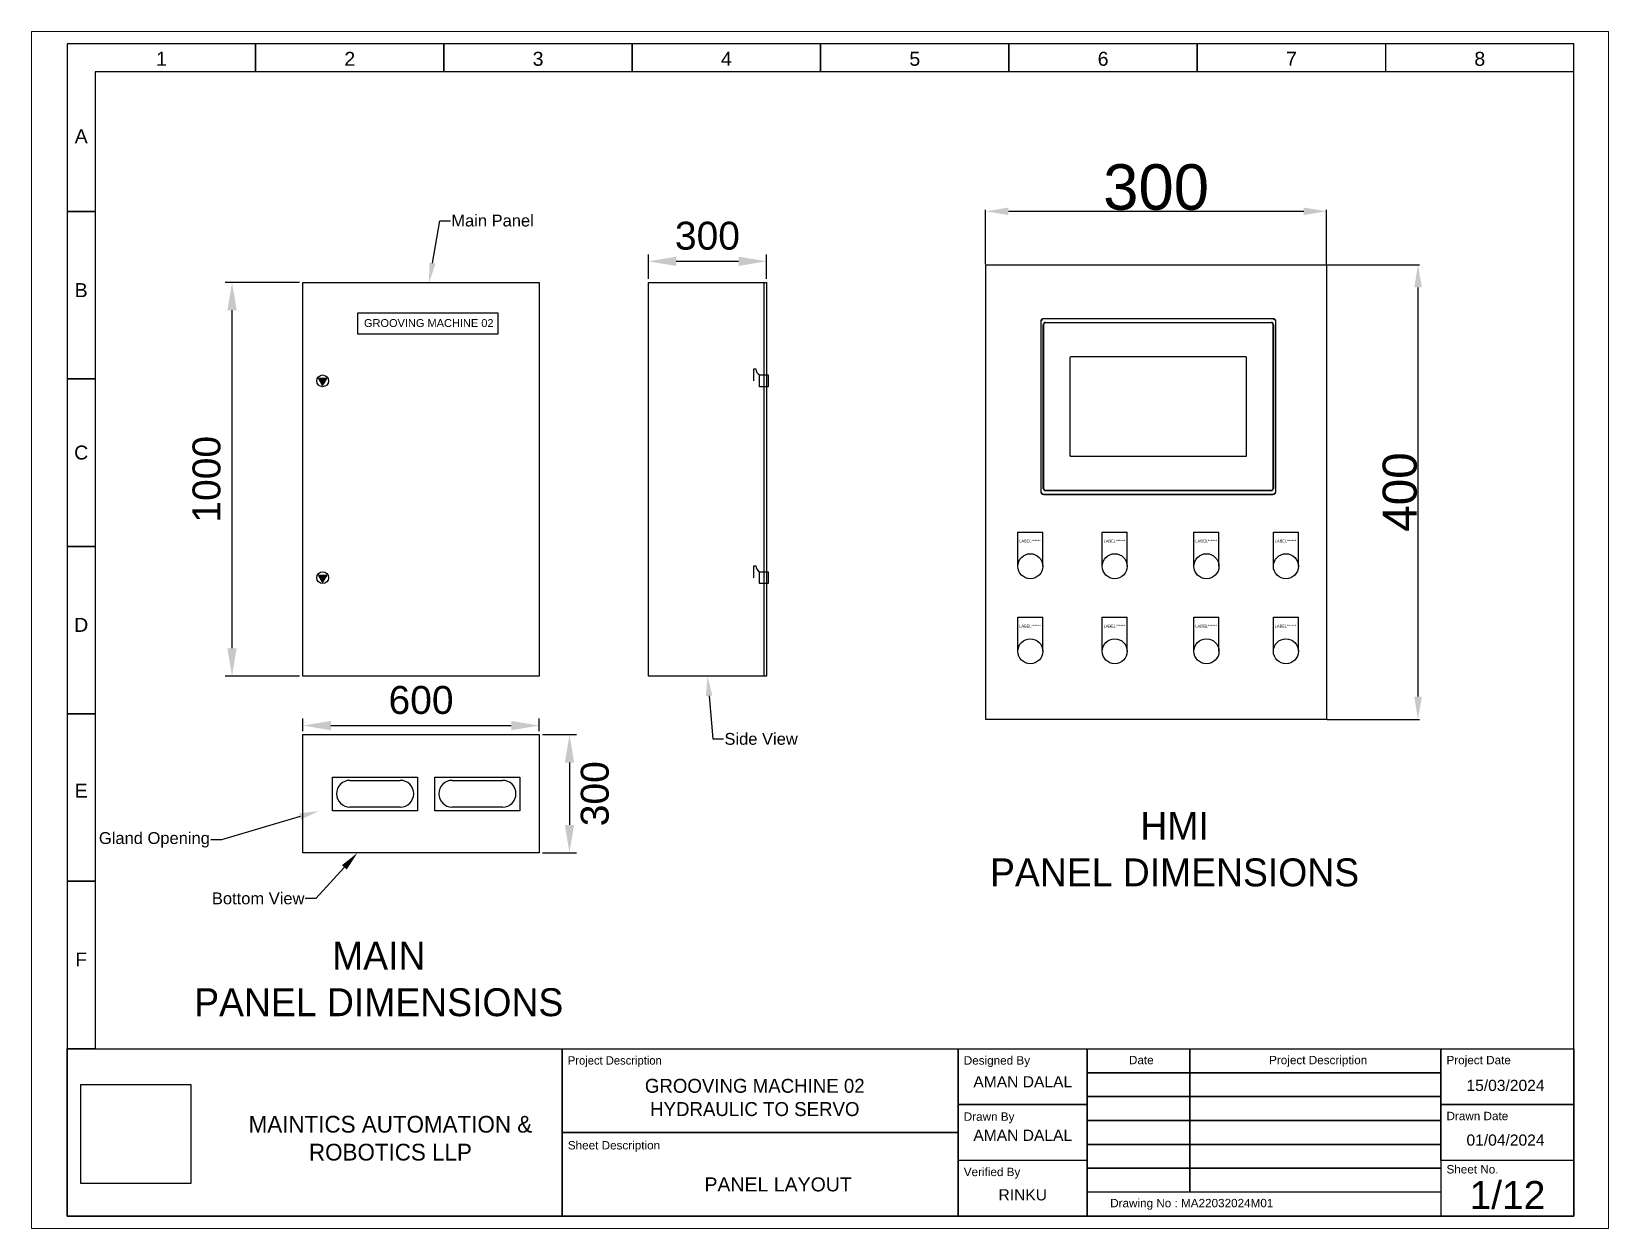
# Paper-space layout 'Page 1' of a CAD drawing. Header units: millimetres. Extents: x 0 to 257, y 0 to 195.
# The model-space entities are those that its viewports show. They can reach past a viewport. Long polylines and large blocks are cut down to what shows.
import ezdxf
from ezdxf import colors
from ezdxf.entities.mleader import LeaderData, LeaderLine
from ezdxf.math import Vec2, Vec3

# ---------------------------------------------------------------- set-up
doc = ezdxf.new("R2010")
doc.units = ezdxf.units.MM
doc.styles.add('Annotative', font='arial.ttf')
doc.styles.get("Standard").update_dxf_attribs({"font": 'arial.ttf'})
doc.dimstyles.new('ISO-25', dxfattribs={"dimtxt": 2.5, "dimasz": 2.5, "dimexe": 1.25, "dimexo": 0.625, "dimtad": 1, "dimtxsty": 'Standard', "dimcen": 2.5, "dimadec": 0, "dimazin": 0, "dimtfac": 1, "dimtmove": 0, "dimatfit": 3, "dimfxl": 1, "dimarcsym": 0})
picture_1 = doc.add_image_def('image1.jpg', size_in_pixel=(150, 135))

# ---------------------------------------------------------------- blocks, each defined once
blk = doc.blocks.new('*D52')
at = {"color": 0, "lineweight": -2, "transparency": 16777216}
for p, q in [((4048.61, 1426.16), (4054.67, 1426.16)), ((4053.42, 1421.16), (4053.42, 1410)), ((4048.61, 1405), (4054.67, 1405))]:
    blk.add_line(p, q, dxfattribs=at)
at = {"color": 0, "transparency": 16777216}
for points in [[(4052.59, 1421.16), (4054.26, 1421.16), (4053.42, 1426.16)], [(4052.59, 1410), (4054.26, 1410), (4053.42, 1405)]]:
    blk.add_solid(points, dxfattribs=at)
at = {"layer": 'Defpoints', "color": 0, "transparency": 16777216}
for p in [(4047.99, 1426.16), (4047.99, 1405), (4053.42, 1405)]:
    blk.add_point(p, dxfattribs=at)
at = {"color": 0, "transparency": 16777216, "insert": (4057.98, 1415.58), "char_height": 5, "attachment_point": 5, "rotation": 90}
blk.add_mtext('300', dxfattribs=at)
blk = doc.blocks.new('*D53')
at = {"color": 0, "lineweight": -2, "transparency": 16777216}
for p, q in [((4005.66, 1426.78), (4005.66, 1429.04)), ((4010.66, 1427.79), (4042.99, 1427.79)), ((4047.99, 1426.78), (4047.99, 1429.04))]:
    blk.add_line(p, q, dxfattribs=at)
at = {"color": 0, "transparency": 16777216}
for points in [[(4010.66, 1428.62), (4010.66, 1426.95), (4005.66, 1427.79)], [(4042.99, 1428.62), (4042.99, 1426.95), (4047.99, 1427.79)]]:
    blk.add_solid(points, dxfattribs=at)
at = {"layer": 'Defpoints', "color": 0, "transparency": 16777216}
for p in [(4047.99, 1427.79), (4005.66, 1426.16), (4047.99, 1426.16)]:
    blk.add_point(p, dxfattribs=at)
at = {"color": 0, "transparency": 16777216, "insert": (4026.82, 1432.34), "char_height": 5, "attachment_point": 5}
blk.add_mtext('600', dxfattribs=at)
blk = doc.blocks.new('*D54')
at = {"color": 0, "lineweight": -2, "transparency": 16777216}
for p, q in [((4005.04, 1507.18), (3991.7, 1507.18)), ((3992.95, 1441.64), (3992.95, 1502.18)), ((4005.04, 1436.64), (3991.7, 1436.64))]:
    blk.add_line(p, q, dxfattribs=at)
at = {"color": 0, "transparency": 16777216}
for points in [[(3992.12, 1502.18), (3993.79, 1502.18), (3992.95, 1507.18)], [(3992.12, 1441.64), (3993.79, 1441.64), (3992.95, 1436.64)]]:
    blk.add_solid(points, dxfattribs=at)
at = {"layer": 'Defpoints', "color": 0, "transparency": 16777216}
for p in [(3992.95, 1507.18), (4005.66, 1507.18), (4005.66, 1436.64)]:
    blk.add_point(p, dxfattribs=at)
at = {"color": 0, "transparency": 16777216, "insert": (3988.4, 1471.91), "char_height": 5, "attachment_point": 5, "rotation": 90}
blk.add_mtext('1000', dxfattribs=at)
blk = doc.blocks.new('*D55')
at = {"color": 0, "lineweight": -2, "transparency": 16777216}
for p, q in [((4067.56, 1507.8), (4067.56, 1512.2)), ((4088.72, 1507.8), (4088.72, 1512.2)), ((4072.56, 1510.95), (4083.72, 1510.95))]:
    blk.add_line(p, q, dxfattribs=at)
at = {"color": 0, "transparency": 16777216}
for points in [[(4072.56, 1511.79), (4072.56, 1510.12), (4067.56, 1510.95)], [(4083.72, 1511.79), (4083.72, 1510.12), (4088.72, 1510.95)]]:
    blk.add_solid(points, dxfattribs=at)
at = {"layer": 'Defpoints', "color": 0, "transparency": 16777216}
for p in [(4088.72, 1510.95), (4067.56, 1507.18), (4088.72, 1507.18)]:
    blk.add_point(p, dxfattribs=at)
at = {"color": 0, "transparency": 16777216, "insert": (4078.14, 1515.51), "char_height": 5, "attachment_point": 5}
blk.add_mtext('300', dxfattribs=at)
blk = doc.blocks.new('*U227')
for p, q in [((-11, 0), (-11, 30)), ((-11, 30), (11, 30)), ((11, 0), (11, 30))]:
    blk.add_line(p, q)
blk.add_circle((0, 0), 11)
at = {"insert": (-11.3, 23.4), "char_height": 2.5, "attachment_point": 1}
blk.add_mtext_dynamic_manual_height_columns('\\pxqc,t5;LABEL******', width=22, gutter_width=12.5, heights=[0], dxfattribs=at)
blk = doc.blocks.new('*D234')
at = {"color": 0, "lineweight": -2, "transparency": 16777216}
for p, q in [((3434.5, 1751.8), (3515.6, 1751.8)), ((3514.3, 1731.8), (3514.3, 1371.8)), ((3434.5, 1351.8), (3515.6, 1351.8))]:
    blk.add_line(p, q, dxfattribs=at)
at = {"color": 0, "transparency": 16777216}
for points in [[(3511, 1731.8), (3517.7, 1731.8), (3514.3, 1751.8)], [(3511, 1371.8), (3517.7, 1371.8), (3514.3, 1351.8)]]:
    blk.add_solid(points, dxfattribs=at)
at = {"layer": 'Defpoints', "color": 0, "transparency": 16777216}
for p in [(3433.8, 1751.8), (3433.8, 1351.8), (3514.3, 1351.8)]:
    blk.add_point(p, dxfattribs=at)
at = {"color": 0, "transparency": 16777216, "insert": (3498.4, 1551.8), "char_height": 2.5, "attachment_point": 5, "rotation": 90}
blk.add_mtext('{\\H12x;400}', dxfattribs=at)
blk = doc.blocks.new('*D233')
at = {"color": 0, "lineweight": -2, "transparency": 16777216}
for p, q in [((3133.8, 1752.4), (3133.8, 1800.1)), ((3153.8, 1798.8), (3413.8, 1798.8)), ((3433.8, 1752.4), (3433.8, 1800.1))]:
    blk.add_line(p, q, dxfattribs=at)
at = {"color": 0, "transparency": 16777216}
for points in [[(3153.8, 1802.1), (3153.8, 1795.5), (3133.8, 1798.8)], [(3413.8, 1802.1), (3413.8, 1795.5), (3433.8, 1798.8)]]:
    blk.add_solid(points, dxfattribs=at)
at = {"layer": 'Defpoints', "color": 0, "transparency": 16777216}
for p in [(3433.8, 1798.8), (3133.8, 1751.8), (3433.8, 1751.8)]:
    blk.add_point(p, dxfattribs=at)
at = {"color": 0, "transparency": 16777216, "insert": (3283.8, 1819.9), "char_height": 2.5, "attachment_point": 5}
blk.add_mtext('{\\H16x;300}', dxfattribs=at)
blk = doc.blocks.new('BCH PANEL')
at = {"color": 7, "linetype": 'Continuous'}
for p, q in [((3182.752, 1702.536), (3182.756, 1702.672)), ((3182.752, 1551.514), (3182.752, 1702.536)), ((3182.756, 1702.672), (3182.77, 1702.807)), ((3182.77, 1702.807), (3182.793, 1702.941)), ((3182.793, 1702.941), (3182.825, 1703.073)), ((3182.825, 1703.073), (3182.866, 1703.202)), ((3182.866, 1703.202), (3182.916, 1703.329)), ((3182.916, 1703.329), (3182.974, 1703.452)), ((3182.925, 1702.433), (3182.922, 1702.366)), ((3182.931, 1702.5), (3182.925, 1702.433)), ((3182.94, 1702.568), (3182.931, 1702.5)), ((3182.95, 1702.635), (3182.94, 1702.568)), ((3182.964, 1702.702), (3182.95, 1702.635)), ((3182.979, 1702.769), (3182.964, 1702.702)), ((3182.974, 1703.452), (3183.041, 1703.57)), ((3182.997, 1702.836), (3182.979, 1702.769)), ((3183.017, 1702.902), (3182.997, 1702.836)), ((3183.039, 1702.967), (3183.017, 1702.902)), ((3183.063, 1703.032), (3183.039, 1702.967)), ((3183.041, 1703.57), (3183.115, 1703.684)), ((3183.09, 1703.096), (3183.063, 1703.032)), ((3183.119, 1703.159), (3183.09, 1703.096)), ((3183.115, 1703.684), (3183.197, 1703.792)), ((3183.15, 1703.221), (3183.119, 1703.159)), ((3183.184, 1703.282), (3183.15, 1703.221)), ((3183.219, 1703.342), (3183.184, 1703.282)), ((3183.197, 1703.792), (3183.286, 1703.894)), ((3183.257, 1703.401), (3183.219, 1703.342)), ((3183.296, 1703.459), (3183.257, 1703.401)), ((3183.286, 1703.894), (3183.383, 1703.99)), ((3183.338, 1703.515), (3183.296, 1703.459)), ((3183.381, 1703.569), (3183.338, 1703.515)), ((3183.426, 1703.622), (3183.381, 1703.569)), ((3183.383, 1703.99), (3183.485, 1704.08)), ((3183.473, 1703.674), (3183.426, 1703.622)), ((3183.522, 1703.723), (3183.473, 1703.674)), ((3183.485, 1704.08), (3183.593, 1704.162)), ((3183.572, 1703.771), (3183.522, 1703.723)), ((3183.623, 1703.817), (3183.572, 1703.771)), ((3183.593, 1704.162), (3183.707, 1704.236)), ((3183.677, 1703.861), (3183.623, 1703.817)), ((3183.731, 1703.904), (3183.677, 1703.861)), ((3183.707, 1704.236), (3183.825, 1704.303)), ((3183.787, 1703.944), (3183.731, 1703.904)), ((3183.844, 1703.982), (3183.787, 1703.944)), ((3183.825, 1704.303), (3183.948, 1704.361)), ((3183.903, 1704.018), (3183.844, 1703.982)), ((3183.962, 1704.053), (3183.903, 1704.018)), ((3183.948, 1704.361), (3184.074, 1704.411)), ((3184.023, 1704.085), (3183.962, 1704.053)), ((3184.084, 1704.115), (3184.023, 1704.085)), ((3184.074, 1704.411), (3184.204, 1704.452)), ((3184.146, 1704.143), (3184.084, 1704.115)), ((3184.21, 1704.169), (3184.146, 1704.143)), ((3184.204, 1704.452), (3184.336, 1704.484)), ((3184.274, 1704.192), (3184.21, 1704.169)), ((3184.339, 1704.214), (3184.274, 1704.192)), ((3184.336, 1704.484), (3184.47, 1704.507)), ((3184.406, 1704.233), (3184.339, 1704.214)), ((3184.472, 1704.251), (3184.406, 1704.233)), ((3184.47, 1704.507), (3184.605, 1704.52)), ((3184.539, 1704.266), (3184.472, 1704.251)), ((3184.502, 1555.025), (3184.502, 1699.025)), ((3184.606, 1704.278), (3184.539, 1704.266)), ((3184.605, 1704.52), (3184.741, 1704.525)), ((3184.673, 1704.289), (3184.606, 1704.278)), ((3184.74, 1704.298), (3184.673, 1704.289)), ((3184.806, 1704.304), (3184.74, 1704.298)), ((3184.741, 1704.525), (3386.763, 1704.525)), ((3184.752, 1698.775), (3184.752, 1555.275)), ((3184.872, 1704.308), (3184.806, 1704.304)), ((3184.872, 1704.308), (3184.928, 1704.31)), ((3184.928, 1704.31), (3184.955, 1704.31)), ((3386.548, 1704.31), (3184.955, 1704.31)), ((3186.502, 1701.025), (3385.002, 1701.025)), ((3384.752, 1700.775), (3186.752, 1700.775)), ((3386.548, 1704.31), (3386.603, 1704.309)), ((3386.603, 1704.309), (3386.631, 1704.308)), ((3386.631, 1704.308), (3386.697, 1704.304)), ((3386.697, 1704.304), (3386.763, 1704.297)), ((3386.752, 1555.275), (3386.752, 1698.775)), ((3386.763, 1704.525), (3386.898, 1704.52)), ((3386.763, 1704.297), (3386.83, 1704.288)), ((3386.83, 1704.288), (3386.897, 1704.277)), ((3386.897, 1704.277), (3386.964, 1704.264)), ((3386.898, 1704.52), (3387.034, 1704.507)), ((3386.964, 1704.264), (3387.03, 1704.249)), ((3387.002, 1699.025), (3387.002, 1555.025)), ((3387.03, 1704.249), (3387.097, 1704.231)), ((3387.034, 1704.507), (3387.167, 1704.484)), ((3387.097, 1704.231), (3387.163, 1704.211)), ((3387.163, 1704.211), (3387.228, 1704.189)), ((3387.167, 1704.484), (3387.3, 1704.452)), ((3387.228, 1704.189), (3387.292, 1704.165)), ((3387.292, 1704.165), (3387.355, 1704.139)), ((3387.3, 1704.452), (3387.429, 1704.411)), ((3387.355, 1704.139), (3387.417, 1704.111)), ((3387.417, 1704.111), (3387.478, 1704.08)), ((3387.429, 1704.411), (3387.555, 1704.361)), ((3387.478, 1704.08), (3387.538, 1704.048)), ((3387.538, 1704.048), (3387.598, 1704.014)), ((3387.555, 1704.361), (3387.678, 1704.303)), ((3387.598, 1704.014), (3387.656, 1703.978)), ((3387.656, 1703.978), (3387.713, 1703.94)), ((3387.678, 1704.303), (3387.797, 1704.236)), ((3387.713, 1703.94), (3387.769, 1703.899)), ((3387.769, 1703.899), (3387.823, 1703.857)), ((3387.797, 1704.236), (3387.91, 1704.162)), ((3387.823, 1703.857), (3387.876, 1703.813)), ((3387.876, 1703.813), (3387.928, 1703.768)), ((3387.91, 1704.162), (3388.019, 1704.079)), ((3387.928, 1703.768), (3387.978, 1703.72)), ((3387.978, 1703.72), (3388.027, 1703.671)), ((3388.019, 1704.079), (3388.121, 1703.99)), ((3388.027, 1703.671), (3388.074, 1703.62)), ((3388.074, 1703.62), (3388.119, 1703.567)), ((3388.119, 1703.567), (3388.163, 1703.513)), ((3388.121, 1703.99), (3388.217, 1703.894)), ((3388.163, 1703.513), (3388.204, 1703.457)), ((3388.204, 1703.457), (3388.244, 1703.4)), ((3388.217, 1703.894), (3388.306, 1703.792)), ((3388.244, 1703.4), (3388.282, 1703.341)), ((3388.282, 1703.341), (3388.318, 1703.281)), ((3388.306, 1703.792), (3388.388, 1703.683)), ((3388.318, 1703.281), (3388.352, 1703.22)), ((3388.352, 1703.22), (3388.383, 1703.158)), ((3388.383, 1703.158), (3388.412, 1703.095)), ((3388.388, 1703.683), (3388.463, 1703.57)), ((3388.412, 1703.095), (3388.439, 1703.031)), ((3388.439, 1703.031), (3388.464, 1702.967)), ((3388.463, 1703.57), (3388.529, 1703.451)), ((3388.464, 1702.967), (3388.487, 1702.901)), ((3388.487, 1702.901), (3388.507, 1702.836)), ((3388.507, 1702.836), (3388.524, 1702.769)), ((3388.524, 1702.769), (3388.54, 1702.702)), ((3388.529, 1703.451), (3388.588, 1703.329)), ((3388.54, 1702.702), (3388.553, 1702.635)), ((3388.553, 1702.635), (3388.564, 1702.568)), ((3388.564, 1702.568), (3388.572, 1702.5)), ((3388.572, 1702.5), (3388.578, 1702.433)), ((3388.578, 1702.433), (3388.581, 1702.366)), ((3388.588, 1703.329), (3388.637, 1703.202)), ((3388.637, 1703.202), (3388.678, 1703.073)), ((3388.678, 1703.073), (3388.71, 1702.941)), ((3388.71, 1702.941), (3388.733, 1702.807)), ((3388.733, 1702.807), (3388.747, 1702.672)), ((3388.747, 1702.672), (3388.752, 1702.536)), ((3388.752, 1702.536), (3388.752, 1551.514)), ((3208.002, 1669.975), (3208.002, 1584.075)), ((3362.702, 1670.775), (3208.802, 1670.775)), ((3363.502, 1584.075), (3363.502, 1669.975)), ((3208.802, 1583.275), (3362.702, 1583.275)), ((3182.756, 1551.378), (3182.752, 1551.514)), ((3182.77, 1551.243), (3182.756, 1551.378)), ((3182.793, 1551.109), (3182.77, 1551.243)), ((3182.825, 1550.977), (3182.793, 1551.109)), ((3182.866, 1550.848), (3182.825, 1550.977)), ((3182.916, 1550.721), (3182.866, 1550.848)), ((3182.974, 1550.598), (3182.916, 1550.721)), ((3182.925, 1551.617), (3182.922, 1551.684)), ((3182.931, 1551.549), (3182.925, 1551.617)), ((3182.939, 1551.482), (3182.931, 1551.549)), ((3182.949, 1551.415), (3182.939, 1551.482)), ((3182.962, 1551.348), (3182.949, 1551.415)), ((3182.978, 1551.281), (3182.962, 1551.348)), ((3183.04, 1550.48), (3182.974, 1550.598)), ((3182.996, 1551.216), (3182.978, 1551.281)), ((3183.016, 1551.15), (3182.996, 1551.216)), ((3183.038, 1551.086), (3183.016, 1551.15)), ((3183.063, 1551.022), (3183.038, 1551.086)), ((3183.115, 1550.367), (3183.04, 1550.48)), ((3183.09, 1550.959), (3183.063, 1551.022)), ((3183.119, 1550.897), (3183.09, 1550.959)), ((3183.197, 1550.258), (3183.115, 1550.367)), ((3183.15, 1550.836), (3183.119, 1550.897)), ((3183.184, 1550.776), (3183.15, 1550.836)), ((3183.22, 1550.716), (3183.184, 1550.776)), ((3183.286, 1550.156), (3183.197, 1550.258)), ((3183.257, 1550.658), (3183.22, 1550.716)), ((3183.297, 1550.601), (3183.257, 1550.658)), ((3183.382, 1550.06), (3183.286, 1550.156)), ((3183.339, 1550.546), (3183.297, 1550.601)), ((3183.383, 1550.492), (3183.339, 1550.546)), ((3183.485, 1549.97), (3183.382, 1550.06)), ((3183.428, 1550.439), (3183.383, 1550.492)), ((3183.475, 1550.388), (3183.428, 1550.439)), ((3183.523, 1550.339), (3183.475, 1550.388)), ((3183.593, 1549.888), (3183.485, 1549.97)), ((3183.574, 1550.291), (3183.523, 1550.339)), ((3183.625, 1550.245), (3183.574, 1550.291)), ((3183.707, 1549.814), (3183.593, 1549.888)), ((3183.678, 1550.201), (3183.625, 1550.245)), ((3183.733, 1550.159), (3183.678, 1550.201)), ((3183.825, 1549.747), (3183.707, 1549.814)), ((3183.789, 1550.118), (3183.733, 1550.159)), ((3183.846, 1550.079), (3183.789, 1550.118)), ((3183.948, 1549.689), (3183.825, 1549.747)), ((3183.904, 1550.043), (3183.846, 1550.079)), ((3183.963, 1550.008), (3183.904, 1550.043)), ((3184.074, 1549.639), (3183.948, 1549.689)), ((3184.024, 1549.975), (3183.963, 1550.008)), ((3184.085, 1549.944), (3184.024, 1549.975)), ((3184.204, 1549.598), (3184.074, 1549.639)), ((3184.147, 1549.915), (3184.085, 1549.944)), ((3184.211, 1549.889), (3184.147, 1549.915)), ((3184.336, 1549.566), (3184.204, 1549.598)), ((3184.275, 1549.864), (3184.211, 1549.889)), ((3184.34, 1549.841), (3184.275, 1549.864)), ((3184.47, 1549.543), (3184.336, 1549.566)), ((3184.406, 1549.821), (3184.34, 1549.841)), ((3184.473, 1549.803), (3184.406, 1549.821)), ((3184.605, 1549.529), (3184.47, 1549.543)), ((3184.539, 1549.787), (3184.473, 1549.803)), ((3184.606, 1549.773), (3184.539, 1549.787)), ((3184.741, 1549.525), (3184.605, 1549.529)), ((3184.673, 1549.762), (3184.606, 1549.773)), ((3184.74, 1549.753), (3184.673, 1549.762)), ((3184.806, 1549.746), (3184.74, 1549.753)), ((3386.763, 1549.525), (3184.741, 1549.525)), ((3184.872, 1549.742), (3184.806, 1549.746)), ((3184.9, 1549.741), (3184.872, 1549.742)), ((3184.955, 1549.74), (3184.9, 1549.741)), ((3184.955, 1549.74), (3386.548, 1549.74)), ((3385.002, 1553.025), (3186.502, 1553.025)), ((3186.752, 1553.275), (3384.752, 1553.275)), ((3386.576, 1549.74), (3386.548, 1549.74)), ((3386.631, 1549.742), (3386.576, 1549.74)), ((3386.697, 1549.746), (3386.631, 1549.742)), ((3386.763, 1549.753), (3386.697, 1549.746)), ((3386.83, 1549.761), (3386.763, 1549.753)), ((3386.898, 1549.529), (3386.763, 1549.525)), ((3386.897, 1549.772), (3386.83, 1549.761)), ((3386.964, 1549.786), (3386.897, 1549.772)), ((3387.034, 1549.543), (3386.898, 1549.529)), ((3387.03, 1549.801), (3386.964, 1549.786)), ((3387.097, 1549.819), (3387.03, 1549.801)), ((3387.167, 1549.566), (3387.034, 1549.543)), ((3387.163, 1549.839), (3387.097, 1549.819)), ((3387.228, 1549.861), (3387.163, 1549.839)), ((3387.3, 1549.598), (3387.167, 1549.566)), ((3387.292, 1549.885), (3387.228, 1549.861)), ((3387.355, 1549.911), (3387.292, 1549.885)), ((3387.429, 1549.639), (3387.3, 1549.598)), ((3387.417, 1549.939), (3387.355, 1549.911)), ((3387.478, 1549.969), (3387.417, 1549.939)), ((3387.555, 1549.689), (3387.429, 1549.639)), ((3387.538, 1550.002), (3387.478, 1549.969)), ((3387.598, 1550.036), (3387.538, 1550.002)), ((3387.678, 1549.747), (3387.555, 1549.689)), ((3387.656, 1550.072), (3387.598, 1550.036)), ((3387.713, 1550.11), (3387.656, 1550.072)), ((3387.796, 1549.814), (3387.678, 1549.747)), ((3387.769, 1550.151), (3387.713, 1550.11)), ((3387.823, 1550.193), (3387.769, 1550.151)), ((3387.91, 1549.888), (3387.796, 1549.814)), ((3387.876, 1550.237), (3387.823, 1550.193)), ((3387.928, 1550.282), (3387.876, 1550.237)), ((3388.018, 1549.97), (3387.91, 1549.888)), ((3387.978, 1550.33), (3387.928, 1550.282)), ((3388.027, 1550.379), (3387.978, 1550.33)), ((3388.121, 1550.06), (3388.018, 1549.97)), ((3388.074, 1550.43), (3388.027, 1550.379)), ((3388.119, 1550.483), (3388.074, 1550.43)), ((3388.163, 1550.537), (3388.119, 1550.483)), ((3388.217, 1550.156), (3388.121, 1550.06)), ((3388.204, 1550.593), (3388.163, 1550.537)), ((3388.244, 1550.65), (3388.204, 1550.593)), ((3388.306, 1550.258), (3388.217, 1550.156)), ((3388.282, 1550.709), (3388.244, 1550.65)), ((3388.318, 1550.768), (3388.282, 1550.709)), ((3388.388, 1550.366), (3388.306, 1550.258)), ((3388.352, 1550.83), (3388.318, 1550.768)), ((3388.383, 1550.892), (3388.352, 1550.83)), ((3388.412, 1550.955), (3388.383, 1550.892)), ((3388.463, 1550.48), (3388.388, 1550.366)), ((3388.439, 1551.018), (3388.412, 1550.955)), ((3388.464, 1551.083), (3388.439, 1551.018)), ((3388.529, 1550.598), (3388.463, 1550.48)), ((3388.487, 1551.148), (3388.464, 1551.083)), ((3388.507, 1551.214), (3388.487, 1551.148)), ((3388.524, 1551.281), (3388.507, 1551.214)), ((3388.54, 1551.348), (3388.524, 1551.281)), ((3388.588, 1550.721), (3388.529, 1550.598)), ((3388.553, 1551.415), (3388.54, 1551.348)), ((3388.564, 1551.482), (3388.553, 1551.415)), ((3388.572, 1551.55), (3388.564, 1551.482)), ((3388.578, 1551.617), (3388.572, 1551.55)), ((3388.581, 1551.684), (3388.578, 1551.617)), ((3388.637, 1550.848), (3388.588, 1550.721)), ((3388.678, 1550.977), (3388.637, 1550.848)), ((3388.71, 1551.109), (3388.678, 1550.977)), ((3388.733, 1551.243), (3388.71, 1551.109)), ((3388.747, 1551.378), (3388.733, 1551.243)), ((3388.752, 1551.514), (3388.747, 1551.378))]:
    blk.add_line(p, q, dxfattribs=at)
blk.add_lwpolyline([(3133.844, 1751.785), (3433.844, 1751.785), (3433.844, 1351.785), (3133.844, 1351.785)], close=True)
for centre, radius, start, end in [((3186.502, 1699.025), 2, 90, 180), ((3186.752, 1698.775), 2, 90, 180), ((3384.752, 1698.775), 2, 0, 90), ((3385.002, 1699.025), 2, 0, 90), ((3208.802, 1669.975), 0.8, 90, 180), ((3362.702, 1669.975), 0.8, 0, 90), ((3208.802, 1584.075), 0.8, 180, 270), ((3362.702, 1584.075), 0.8, 270, 0), ((3186.502, 1555.025), 2, 180, 270), ((3186.752, 1555.275), 2, 180, 270), ((3384.752, 1555.275), 2, 270, 0), ((3385.002, 1555.025), 2, 270, 0)]:
    blk.add_arc(centre, radius, start, end, dxfattribs=at)
for p in [(3173.12, 1486.549), (3247.408, 1486.549), (3328.159, 1486.549), (3398.039, 1486.549), (3173.12, 1411.719), (3247.408, 1411.719), (3328.159, 1411.719), (3398.039, 1411.719)]:
    blk.add_blockref('*U227', p)
dim = blk.add_linear_dim(base=(3433.844, 1798.805), p1=(3133.844, 1751.785), p2=(3433.844, 1751.785), text='{\\H16x;<>}', dimstyle='ISO-25', override={"dimasz": 20})
dim.commit()
dim.dimension.update_dxf_attribs({"geometry": '*D233', "text_midpoint": (3283.844, 1819.866)})
dim = blk.add_linear_dim(base=(3514.337, 1351.785), p1=(3433.844, 1751.785), p2=(3433.844, 1351.785), angle=90, text='{\\H12x;<>}', dimstyle='ISO-25', override={"dimasz": 20})
dim.commit()
dim.dimension.update_dxf_attribs({"geometry": '*D234', "text_midpoint": (3498.395, 1551.785)})

msp = doc.modelspace()

# ---------------------------------------------------------------- hatches: boundary and pattern name
h = msp.add_hatch(color=256)
h.dxf.hatch_style = 1
h.paths.add_polyline_path([(4009.923, 1489.966), (4008.451, 1489.966), (4009.187, 1488.691)])
h = msp.add_hatch(color=256)
h.dxf.hatch_style = 1
h.paths.add_polyline_path([(4009.923, 1454.695), (4008.451, 1454.695), (4009.187, 1453.421)])

# ---------------------------------------------------------------- linework, layer by layer
for p, q in [((3997.171, 1549.888), (3997.171, 1544.888)), ((3997.171, 1544.888), (3997.171, 1549.888)), ((4030.921, 1549.888), (4030.921, 1544.888)), ((4030.921, 1544.888), (4030.921, 1549.888)), ((4064.671, 1549.888), (4064.671, 1544.888)), ((4064.671, 1544.888), (4064.671, 1549.888)), ((4098.421, 1549.888), (4098.421, 1544.888)), ((4098.421, 1544.888), (4098.421, 1549.888)), ((4132.171, 1549.888), (4132.171, 1544.888)), ((4132.171, 1544.888), (4132.171, 1549.888)), ((4165.921, 1549.888), (4165.921, 1544.888)), ((4165.921, 1544.888), (4165.921, 1549.888)), ((4199.671, 1549.888), (4199.671, 1544.888)), ((4233.421, 1544.888), (3968.421, 1544.888)), ((3968.421, 1544.888), (3968.421, 1369.888)), ((3968.421, 1519.888), (3963.421, 1519.888)), ((3963.421, 1519.888), (3968.421, 1519.888)), ((4088.253, 1507.176), (4088.253, 1436.635)), ((3968.421, 1489.888), (3963.421, 1489.888)), ((3963.421, 1489.888), (3968.421, 1489.888)), ((4086.48, 1489.541), (4086.48, 1491.69)), ((4086.48, 1491.69), (4086.808, 1491.69)), ((3968.421, 1459.888), (3963.421, 1459.888)), ((3963.421, 1459.888), (3968.421, 1459.888)), ((4086.48, 1454.27), (4086.48, 1456.42)), ((4086.48, 1456.42), (4086.808, 1456.42)), ((3968.421, 1429.888), (3963.421, 1429.888)), ((3963.421, 1429.888), (3968.421, 1429.888)), ((3968.421, 1399.888), (3963.421, 1399.888)), ((3963.421, 1399.888), (3968.421, 1399.888)), ((3968.421, 1369.888), (3963.421, 1369.888))]:
    msp.add_line(p, q)
for points in [[(3963.421, 1339.888), (4233.421, 1339.888), (4233.421, 1549.888), (3963.421, 1549.888)], [(4005.66, 1507.176), (4047.985, 1507.176), (4047.985, 1436.635), (4005.66, 1436.635)], [(4067.557, 1507.176), (4088.719, 1507.176), (4088.719, 1436.635), (4067.557, 1436.635)], [(4015.47, 1501.707), (4040.583, 1501.707), (4040.583, 1497.899), (4015.47, 1497.899)], [(4009.187, 1488.691), (4009.923, 1489.966), (4008.451, 1489.966)], [(4089.019, 1488.483), (4087.488, 1488.483), (4087.488, 1490.599), (4089.019, 1490.599)], [(4089.019, 1453.212), (4087.488, 1453.212), (4087.488, 1455.329), (4089.019, 1455.329)], [(4009.187, 1453.421), (4009.923, 1454.695), (4008.451, 1454.695)], [(4005.66, 1426.159), (4047.985, 1426.159), (4047.985, 1404.997), (4005.66, 1404.997)], [(4010.97, 1418.552), (4026.207, 1418.552), (4026.207, 1412.485), (4010.97, 1412.485)], [(4029.299, 1418.552), (4044.536, 1418.552), (4044.536, 1412.485), (4029.299, 1412.485)], [(3963.421, 1369.888), (3963.421, 1369.888), (3963.421, 1339.888), (3963.421, 1339.888)], [(3963.421, 1369.888), (4052.137, 1369.888), (4052.137, 1339.888), (3963.421, 1339.888)], [(4052.137, 1369.888), (4123.091, 1369.888), (4123.091, 1354.888), (4052.137, 1354.888)], [(4123.091, 1369.888), (4146.208, 1369.888), (4146.208, 1339.888), (4123.091, 1339.888)], [(4123.091, 1369.888), (4146.208, 1369.888), (4146.208, 1359.888), (4123.091, 1359.888)], [(4146.208, 1369.888), (4209.595, 1369.888), (4209.595, 1365.608), (4146.208, 1365.608)], [(4209.595, 1369.888), (4233.421, 1369.888), (4233.421, 1359.888), (4209.595, 1359.888)], [(4146.208, 1365.608), (4209.595, 1365.608), (4209.595, 1361.328), (4146.208, 1361.328)], [(4123.091, 1359.888), (4146.208, 1359.888), (4146.208, 1349.888), (4123.091, 1349.888)], [(4146.208, 1361.328), (4209.595, 1361.328), (4209.595, 1357.048), (4146.208, 1357.048)], [(4209.595, 1359.888), (4233.421, 1359.888), (4233.421, 1349.888), (4209.595, 1349.888)], [(4146.208, 1357.048), (4209.595, 1357.048), (4209.595, 1352.768), (4146.208, 1352.768)], [(4052.137, 1354.888), (4123.091, 1354.888), (4123.091, 1339.888), (4052.137, 1339.888)], [(4146.208, 1352.768), (4209.595, 1352.768), (4209.595, 1348.488), (4146.208, 1348.488)], [(4146.208, 1348.488), (4209.595, 1348.488), (4209.595, 1344.208), (4146.208, 1344.208)]]:
    msp.add_lwpolyline(points, close=True)
for points in [[(4014.074, 1417.976), (4023.103, 1417.976)], [(4032.403, 1417.976), (4041.432, 1417.976)], [(4023.103, 1413.18), (4014.074, 1413.18)], [(4041.432, 1413.18), (4032.403, 1413.18)], [(4233.421, 1369.888), (4233.421, 1339.888), (3963.421, 1339.888), (3963.421, 1369.888)], [(3968.421, 1369.888), (4233.421, 1369.888)], [(4164.59, 1339.888), (4146.208, 1339.888), (4146.208, 1369.888), (4164.59, 1369.888), (4164.59, 1344.208)], [(4164.59, 1344.208), (4164.59, 1369.888), (4209.595, 1369.888), (4209.595, 1339.888), (4164.59, 1339.888)]]:
    msp.add_lwpolyline(points)
for centre in [(4009.187, 1489.541), (4009.187, 1454.27)]:
    msp.add_circle(centre, 1.058)
for centre, radius, start, end in [((4088.244, 1491.827), 1.442, 185.44161, 238.37921), ((4088.244, 1456.557), 1.442, 185.44161, 238.37921), ((4014.074, 1415.578), 2.398, 90, 270), ((4023.103, 1415.578), 2.398, 270, 90), ((4032.403, 1415.578), 2.398, 90, 270), ((4041.432, 1415.578), 2.398, 270, 90)]:
    msp.add_arc(centre, radius, start, end)

# ---------------------------------------------------------------- block references
at = {"xscale": 0.2036118000541889, "yscale": 0.2036118000541889, "zscale": 0.2036118000541889}
msp.add_blockref('BCH PANEL', (3489.92, 1153.655), dxfattribs=at)

# ---------------------------------------------------------------- texts
at = {"attachment_point": 1, "style": 'Annotative'}
for s, insert, char_height, width in [('\\pxqc;1', (3963.421, 1548.482), 2.5, 33.75), ('\\pxqc;2', (3997.171, 1548.482), 2.5, 33.75), ('\\pxqc;3', (4030.921, 1548.482), 2.5, 33.75), ('\\pxqc;4', (4064.671, 1548.482), 2.5, 33.75), ('\\pxqc;5', (4098.421, 1548.482), 2.5, 33.75), ('\\pxqc;6', (4132.171, 1548.482), 2.5, 33.75), ('\\pxqc;7', (4165.921, 1548.482), 2.5, 33.75), ('\\pxqc;8', (4199.671, 1548.482), 2.5, 33.75), ('\\pxqc;A', (3963.421, 1534.608), 2.5, 5), ('\\pxqc;B', (3963.421, 1507.04), 2.5, 5), ('\\pxqc;C', (3963.421, 1477.946), 2.5, 5), ('\\pxqc;D', (3963.421, 1447.078), 2.5, 5), ('\\pxqc;E', (3963.421, 1417.387), 2.5, 5), ('\\pxqc;F', (3963.421, 1387.134), 2.5, 5), ('Designed By', (4124.078, 1368.556), 1.5, 22.12958), ('\\pxqc;Date', (4147.195, 1368.622), 1.5, 17.39528), ('\\pxqc;Project Description', (4165.577, 1368.622), 1.5, 44.01766), ('Project Date', (4210.582, 1368.622), 1.5, 22.83874), ('\\pxqc;AMAN DALAL', (4123.091, 1364.975), 2, 23.11684), ('\\pxqc;15/03/2024', (4209.595, 1364.328), 2, 23.11684), ('Drawn By', (4124.078, 1358.492), 1.5, 22.12958), ('Drawn Date', (4210.582, 1358.596), 1.5, 22.83874), ('\\pxqc;AMAN DALAL', (4123.091, 1355.391), 2, 23.11684), ('\\pxqc;01/04/2024', (4209.595, 1354.534), 2, 23.11684), ('Sheet Description', (4053.124, 1353.357), 1.5, 34.98019), ('Verified By', (4124.078, 1348.577), 1.5, 22.12958), ('Sheet No.', (4210.582, 1349.05), 1.5, 22.83874), ('\\pxqc;PANEL LAYOUT', (4052.137, 1346.843), 2.5, 77.34131), ('\\pxqc;1/12', (4209.595, 1346.203), 5, 23.82599), ('\\pxqc;RINKU', (4123.091, 1344.727), 2, 23.11684), ('Drawing No : MA22032024M01', (4150.318, 1342.996), 1.5, 44.01766)]:
    msp.add_mtext(s, dxfattribs=dict(at, insert=insert, char_height=char_height, width=width))
at = {"attachment_point": 1}
for s, width, gutter_width, insert, char_height in [('GROOVING MACHINE 02', 25.24188, 0.882, (4016.597, 1500.6), 1.41083), ('\\pxqc;{\\Ftxt|c0;HMI\\PPANEL DIMENSIONS}', 77.34131, 12.5, (4123.185, 1412.328), 5), ('\\pxqc;{\\Ftxt|c0;MAIN\\PPANEL DIMENSIONS}', 77.34131, 12.5, (3980.573, 1389.066), 5), ('{\\Ftxt|c0;Project Description}', 34.98019, 12.5, (4053.124, 1368.556), 1.5), ('\\pxqc;{\\Ftxt|c0;GROOVING MACHINE 02\\PHYDRAULIC TO SERVO}', 66.4073, 12.5, (4053.423, 1364.505), 2.5), ('\\pxqc;{\\Ftxt|c0;MAINTICS AUTOMATION &\\PROBOTICS LLP}', 66.55986, 12.5, (3988.053, 1357.873), 3)]:
    msp.add_mtext_dynamic_manual_height_columns(s, width=width, gutter_width=gutter_width, heights=[0], dxfattribs=dict(at, insert=insert, char_height=char_height))

# ---------------------------------------------------------------- dimensions: what is measured, and where the dimension line sits
dim = msp.add_linear_dim(base=(4088.719, 1510.952), p1=(4067.557, 1507.176), p2=(4088.719, 1507.176), text='300', dimstyle='ISO-25', override={"dimtxt": 5, "dimasz": 5, "dimgap": 2})
dim.commit()
dim.dimension.update_dxf_attribs({"geometry": '*D55', "text_midpoint": (4078.138, 1515.507)})
for base, p1, p2, text, override, picture, middle in [((3992.952, 1507.176), (4005.66, 1436.635), (4005.66, 1507.176), '1000', {"dimtxt": 5, "dimasz": 5, "dimgap": 2}, '*D54', (3988.399, 1471.906)), ((4053.424, 1404.997), (4047.985, 1426.159), (4047.985, 1404.997), '300', {"dimtxt": 5, "dimasz": 5, "dimgap": 2, "dimtad": 2}, '*D52', (4057.978, 1415.578))]:
    dim = msp.add_linear_dim(base=base, p1=p1, p2=p2, angle=90, text=text, dimstyle='ISO-25', override=override)
    dim.commit()
    dim.dimension.update_dxf_attribs({"geometry": picture, "text_midpoint": middle})
dim = msp.add_linear_dim(base=(4047.985, 1427.787), p1=(4005.66, 1426.159), p2=(4047.985, 1426.159), text='600', dimstyle='ISO-25', override={"dimtxt": 5, "dimasz": 5, "dimgap": 2})
dim.commit()
dim.dimension.update_dxf_attribs({"geometry": '*D53', "text_midpoint": (4026.823, 1427.787), "dimtype": 160})

# ---------------------------------------------------------------- pictures from other files: only their frames are drawn
image = msp.add_image(picture_1, insert=(3965.845, 1345.727), size_in_units=(19.751, 17.776))
image.dxf.flags = 7

# ---------------------------------------------------------------- leaders
ml = msp.add_multileader_mtext('Standard')
ml.set_content('Main Panel', color=256)
ml.set_leader_properties()
ml.build(insert=Vec2(0, 0))
ml.multileader.update_dxf_attribs({"arrow_head_size": 3.527})
ctx = ml.context
ctx.base_point, ctx.char_height, ctx.arrow_head_size, ctx.landing_gap_size, ctx.plane_origin = Vec3(4032.099, 1518.234), 2.1162, 3.527, 0.141, Vec3(4028.265, 1507.176)
notes = []
notes.append((ctx, [(0, (1, 1, 0), (4030.182, 1518.234), (1, 0), 1.917, [(0, [(4028.265, 1507.176)], 0, [])])]))
ctx.mtext.insert, ctx.mtext.flow_direction = Vec3(4032.24, 1519.31), 5
ml = msp.add_multileader_mtext('Standard')
ml.set_content('Side View', color=256)
ml.set_leader_properties()
ml.build(insert=Vec2(0, 0))
ml.multileader.update_dxf_attribs({"arrow_head_size": 3.527})
ctx = ml.context
ctx.base_point, ctx.char_height, ctx.arrow_head_size, ctx.landing_gap_size, ctx.plane_origin = Vec3(4081.051, 1425.391), 2.1162, 3.527, 0.141, Vec3(4090.89, 1444.578)
notes.append((ctx, [(0, (1, 1, 0), (4079.134, 1425.391), (1, 0), 1.917, [(0, [(4078.138, 1436.635)], 0, [])])]))
ctx.mtext.insert, ctx.mtext.flow_direction = Vec3(4081.192, 1426.467), 5
ml = msp.add_multileader_mtext('Standard')
ml.set_content('Gland Opening', color=256)
ml.set_leader_properties()
ml.build(insert=Vec2(0, 0))
ml.multileader.update_dxf_attribs({"arrow_head_size": 3.527})
ctx = ml.context
ctx.base_point, ctx.char_height, ctx.arrow_head_size, ctx.landing_gap_size, ctx.plane_origin = Vec3(3969.309, 1407.324), 2.11624, 3.527, 0.141, Vec3(3984.243, 1426.511)
ctx.text_align_type = 2
notes.append((ctx, [(1, (1, 1, 0), (3991.041, 1407.324), (-1, 0), 1.917, [(0, [(4008.52, 1412.485)], 0, [])])]))
ctx.mtext.insert, ctx.mtext.alignment, ctx.mtext.flow_direction = Vec3(3988.983, 1408.693), 3, 5
ml = msp.add_multileader_mtext('Standard')
ml.set_content('Bottom View', color=256)
ml.set_leader_properties()
ml.build(insert=Vec2(0, 0))
ml.multileader.update_dxf_attribs({"arrow_head_size": 3.527})
ctx = ml.context
ctx.base_point, ctx.char_height, ctx.arrow_head_size, ctx.landing_gap_size, ctx.plane_origin = Vec3(3989.44, 1396.816), 2.11624, 3.527, 0.141, Vec3(4001.196, 1416.003)
ctx.text_align_type = 2
notes.append((ctx, [(1, (1, 1, 0), (4007.994, 1396.816), (-1, 0), 1.917, [(0, [(4015.449, 1404.997)], 0, [])])]))
ctx.mtext.insert, ctx.mtext.alignment, ctx.mtext.flow_direction = Vec3(4005.936, 1397.892), 3, 5
for ctx, leaders in notes:
    for number, flags, end, landing, length, lines in leaders:
        leader = LeaderData()
        leader.index, (leader.has_last_leader_line, leader.has_dogleg_vector, leader.attachment_direction) = number, flags
        leader.last_leader_point, leader.dogleg_vector, leader.dogleg_length = Vec3(end), Vec3(landing), length
        for number, points, colour, breaks in lines:
            line = LeaderLine()
            line.index, line.vertices, line.color, line.breaks = number, Vec3.list(points), colors.encode_raw_color(colour), breaks
            leader.lines.append(line)
        ctx.leaders.append(leader)

psp = doc.layouts.new('Page 1')

# ---------------------------------------------------------------- viewports
at = {"layer": '0'}
psp.add_viewport(center=(128.5, 97.5), size=(257, 195), view_center_point=(4098.314, 1444.908), view_height=214.4099, dxfattribs=at)

doc.saveas('drawing.dxf')
